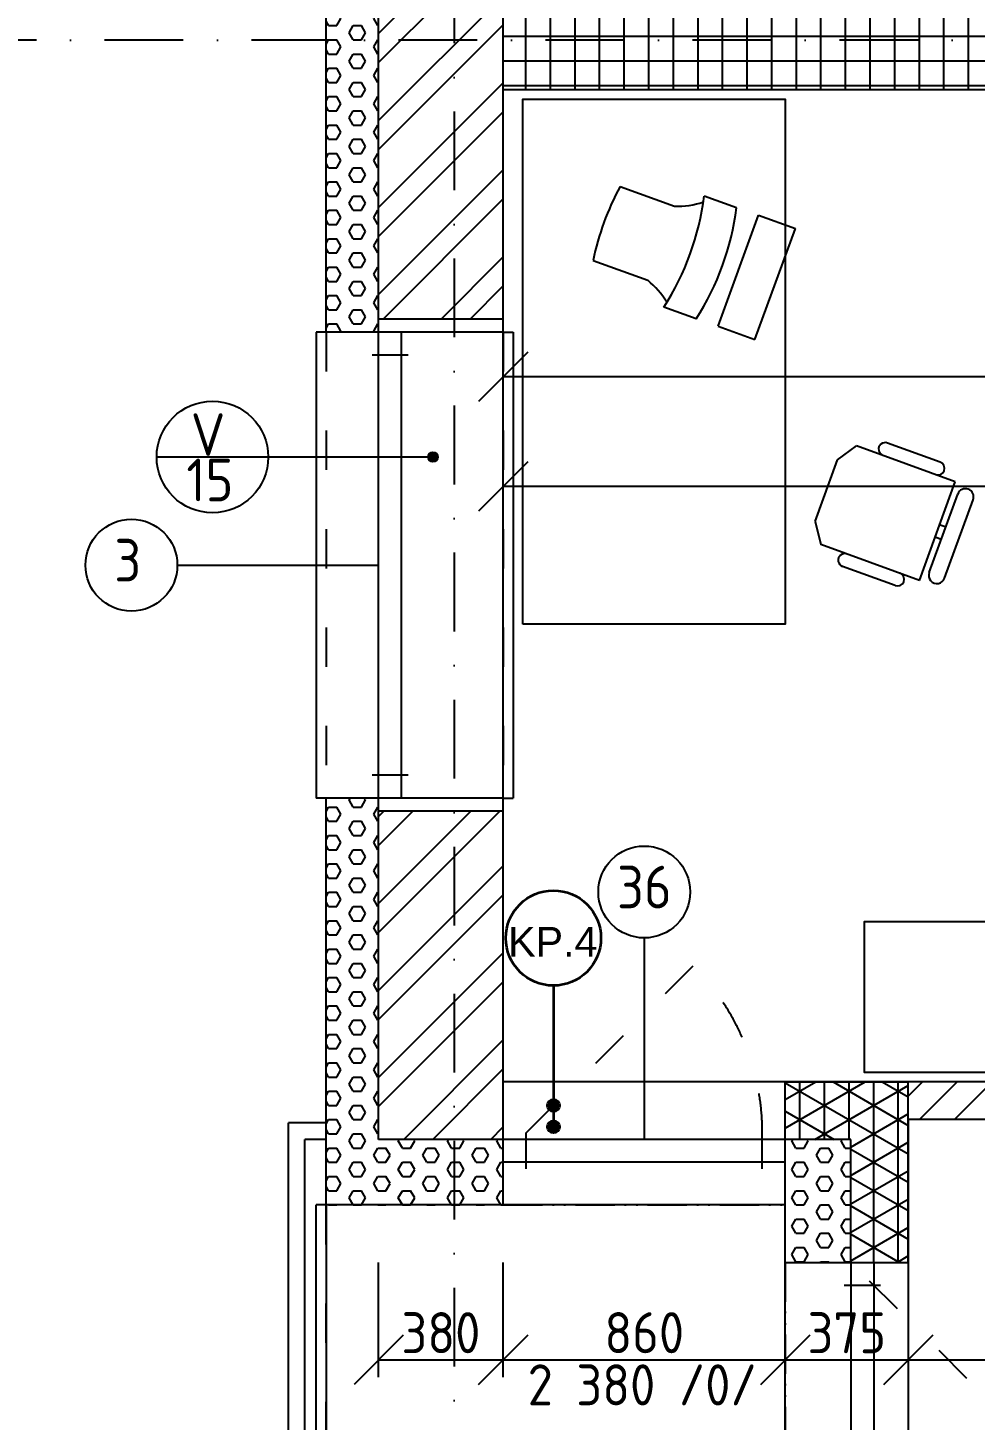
# Model space of a CAD drawing. Extents: x 4511820 to 5180432, y -1526536 to -944957.
# Drawn here: x 5141533 to 5144421, y -1134240 to -1129997 of the extents above; entities that cross this region are included whole.
import ezdxf

# ---------------------------------------------------------------- set-up
doc = ezdxf.new("R2010")
doc.units = 0
doc.header["$MEASUREMENT"] = 0
for name, pattern in [('ACAD_ISO03W100', [30, 12, -18]), ('ACAD_ISO12W100', [22, 12, -3, 0.5, -3, 0.5, -3]), ('BODKOCIARKOVANA_3', [5.6, 3, -1.3, 0, -1.3])]:
    doc.linetypes.add(name, pattern=pattern)
doc.layers.get('0').update_dxf_attribs({"linetype": 'CONTINUOUS'})
doc.layers.get('Defpoints').update_dxf_attribs({"color": 61, "linetype": 'CONTINUOUS'})
for name, color, linetype in [('KÓTY', 4, 'CONTINUOUS'), ('MÚRY', 1, 'CONTINUOUS'), ('OKNÁ', 143, 'CONTINUOUS'), ('osi', 253, 'CONTINUOUS'), ('Plochy', 41, 'CONTINUOUS'), ('POZEMOK', 7, 'CONTINUOUS'), ('TENKÁ', 7, 'CONTINUOUS'), ('ZARIADENIE', 47, 'CONTINUOUS'), ('ŠRAFY', 82, 'CONTINUOUS')]:
    doc.layers.add(name, color=color, linetype=linetype)
doc.layers.add('preklady', color=74, linetype='CONTINUOUS', lineweight=35)
doc.styles.add('ARIAL', font='arial.ttf')
doc.styles.add('STYLE1', font='isocp.shx')
doc.dimstyles.new('STANDARD-50', dxfattribs={"dimtxt": 125, "dimasz": 150, "dimexe": 10, "dimexo": 200, "dimgap": 20, "dimtad": 1, "dimdsep": 46, "dimlunit": 6, "dimtxsty": 'STYLE1', "dimblk1": 'OBLIQUE', "dimblk2": 'OBLIQUE', "dimsah": 1, "dimcen": 2.5, "dimse1": 1, "dimse2": 1, "dimadec": 0, "dimazin": 0, "dimtfac": 1, "dimtmove": 1, "dimatfit": 3, "dimldrblk": 'OBLIQUE', "dimfxl": 1, "dimtolj": 1, "dimtzin": 0, "dimarcsym": 0})
pattern_1 = [(45, (584112, 91563.12), (-132.5825215, 132.5825215), []), (45, (584200.39, 91563.12), (-132.5825215, 132.5825215), [])]

# ---------------------------------------------------------------- blocks, each defined once
blk = doc.blocks.new('_OBLIQUE')
at = {"color": 0, "linetype": 'ByBlock'}
blk.add_line((-0.5, -0.5), (0.5, 0.5), dxfattribs=at)
blk = doc.blocks.new('*D12580')
at = {"layer": 'Defpoints', "color": 0}
for p in [(5142602.5, -1129884.2), (5140068.5, -1130884.2), (5142602.5, -1130884.2)]:
    blk.add_point(p, dxfattribs=at)
at = {"layer": 'KÓTY', "color": 0, "lineweight": -2}
blk.add_line((5140068.5, -1129884.2), (5140068.5, -1130884.2), dxfattribs=at)
at = {"layer": 'KÓTY', "color": 0, "linetype": 'ByBlock', "lineweight": -2, "xscale": 150, "yscale": 150, "zscale": 150}
for p, rotation in [((5140068.5, -1129884.2), 90), ((5140068.5, -1130884.2), 270)]:
    blk.add_blockref('_OBLIQUE', p, dxfattribs=dict(at, rotation=rotation))
at = {"layer": 'KÓTY', "color": 0, "insert": (5139986, -1130384.2), "char_height": 125, "attachment_point": 5, "rotation": 90, "style": 'STYLE1'}
blk.add_mtext('\\A1;1ﾠ000', dxfattribs=at)
blk = doc.blocks.new('*D12581')
at = {"layer": 'Defpoints', "color": 0}
for p in [(5142602.5, -1130884.2), (5140068.5, -1130924.2), (5142602.5, -1130924.2)]:
    blk.add_point(p, dxfattribs=at)
at = {"layer": 'KÓTY', "color": 0, "lineweight": -2}
for p, q in [((5140068.5, -1130884.2), (5140068.5, -1130734.2)), ((5140068.5, -1130884.2), (5140068.5, -1130924.2)), ((5140068.5, -1130924.2), (5140068.5, -1131074.2))]:
    blk.add_line(p, q, dxfattribs=at)
at = {"layer": 'KÓTY', "color": 0, "linetype": 'ByBlock', "lineweight": -2, "xscale": 150, "yscale": 150, "zscale": 150}
for p, rotation in [((5140068.5, -1130884.2), 270), ((5140068.5, -1130924.2), 90)]:
    blk.add_blockref('_OBLIQUE', p, dxfattribs=dict(at, rotation=rotation))
at = {"layer": 'KÓTY', "color": 0, "insert": (5139883.5, -1130853.4), "char_height": 125, "attachment_point": 5, "rotation": 90, "style": 'STYLE1'}
blk.add_mtext('\\A1;40', dxfattribs=at)
blk = doc.blocks.new('*D12582')
at = {"layer": 'Defpoints', "color": 0}
for p in [(5142602.5, -1130924.2), (5140068.5, -1132344.2), (5142602.5, -1132344.2)]:
    blk.add_point(p, dxfattribs=at)
at = {"layer": 'KÓTY', "color": 0, "lineweight": -2}
blk.add_line((5140068.5, -1130924.2), (5140068.5, -1132344.2), dxfattribs=at)
at = {"layer": 'KÓTY', "color": 0, "linetype": 'ByBlock', "lineweight": -2, "xscale": 150, "yscale": 150, "zscale": 150}
for p, rotation in [((5140068.5, -1130924.2), 90), ((5140068.5, -1132344.2), 270)]:
    blk.add_blockref('_OBLIQUE', p, dxfattribs=dict(at, rotation=rotation))
at = {"layer": 'KÓTY', "color": 0, "insert": (5139986, -1131634.2), "char_height": 125, "attachment_point": 5, "rotation": 90, "style": 'STYLE1'}
blk.add_mtext('\\A1;1ﾠ420', dxfattribs=at)
blk = doc.blocks.new('*D12583')
at = {"layer": 'Defpoints', "color": 0}
for p in [(5142602.5, -1132344.2), (5140068.5, -1132384.2), (5142602.5, -1132384.2)]:
    blk.add_point(p, dxfattribs=at)
at = {"layer": 'KÓTY', "color": 0, "lineweight": -2}
blk.add_line((5140068.5, -1132344.2), (5140068.5, -1132384.2), dxfattribs=at)
at = {"layer": 'KÓTY', "color": 0, "linetype": 'ByBlock', "lineweight": -2, "xscale": 150, "yscale": 150, "zscale": 150}
for p, rotation in [((5140068.5, -1132344.2), 90), ((5140068.5, -1132384.2), 270)]:
    blk.add_blockref('_OBLIQUE', p, dxfattribs=dict(at, rotation=rotation))
at = {"layer": 'KÓTY', "color": 0, "insert": (5139883.5, -1132313.4), "char_height": 125, "attachment_point": 5, "rotation": 90, "style": 'STYLE1'}
blk.add_mtext('\\A1;40', dxfattribs=at)
blk = doc.blocks.new('*D12584')
at = {"layer": 'Defpoints', "color": 0}
for p in [(5142602.5, -1132384.2), (5140068.5, -1133384.2), (5142602.5, -1133384.2)]:
    blk.add_point(p, dxfattribs=at)
at = {"layer": 'KÓTY', "color": 0, "lineweight": -2}
blk.add_line((5140068.5, -1132384.2), (5140068.5, -1133384.2), dxfattribs=at)
at = {"layer": 'KÓTY', "color": 0, "linetype": 'ByBlock', "lineweight": -2, "xscale": 150, "yscale": 150, "zscale": 150}
for p, rotation in [((5140068.5, -1132384.2), 90), ((5140068.5, -1133384.2), 270)]:
    blk.add_blockref('_OBLIQUE', p, dxfattribs=dict(at, rotation=rotation))
at = {"layer": 'KÓTY', "color": 0, "insert": (5139986, -1132884.2), "char_height": 125, "attachment_point": 5, "rotation": 90, "style": 'STYLE1'}
blk.add_mtext('\\A1;1ﾠ000', dxfattribs=at)
blk = doc.blocks.new('*D12587')
at = {"layer": 'Defpoints', "color": 0}
for p in [(5144042.5, -1133384.2), (5140068.5, -1133759.2), (5144030, -1133759.2)]:
    blk.add_point(p, dxfattribs=at)
at = {"layer": 'KÓTY', "color": 0, "lineweight": -2}
blk.add_line((5140068.5, -1133384.2), (5140068.5, -1133759.2), dxfattribs=at)
at = {"layer": 'KÓTY', "color": 0, "linetype": 'ByBlock', "lineweight": -2, "xscale": 150, "yscale": 150, "zscale": 150}
for p, rotation in [((5140068.5, -1133384.2), 90), ((5140068.5, -1133759.2), 270)]:
    blk.add_blockref('_OBLIQUE', p, dxfattribs=dict(at, rotation=rotation))
at = {"layer": 'KÓTY', "color": 0, "insert": (5139986, -1133571.7), "char_height": 125, "attachment_point": 5, "rotation": 90, "style": 'STYLE1'}
blk.add_mtext('\\A1;375', dxfattribs=at)
blk = doc.blocks.new('*D12588')
at = {"layer": 'Defpoints', "color": 0}
for p in [(5143842.5, -1133759.2), (5140068.5, -1135739.2), (5143842.5, -1135739.2)]:
    blk.add_point(p, dxfattribs=at)
at = {"layer": 'KÓTY', "color": 0, "lineweight": -2}
blk.add_line((5140068.5, -1133759.2), (5140068.5, -1135739.2), dxfattribs=at)
at = {"layer": 'KÓTY', "color": 0, "linetype": 'ByBlock', "lineweight": -2, "xscale": 150, "yscale": 150, "zscale": 150}
for p, rotation in [((5140068.5, -1133759.2), 90), ((5140068.5, -1135739.2), 270)]:
    blk.add_blockref('_OBLIQUE', p, dxfattribs=dict(at, rotation=rotation))
at = {"layer": 'KÓTY', "color": 0, "insert": (5139986, -1134749.2), "char_height": 125, "attachment_point": 5, "rotation": 90, "style": 'STYLE1'}
blk.add_mtext('\\A1;1ﾠ980', dxfattribs=at)
blk = doc.blocks.new('*D12590')
at = {"layer": 'Defpoints', "color": 0}
for p in [(5139082.5, -1123844.2), (5139368.5, -1136554.2), (5142092.5, -1136554.2)]:
    blk.add_point(p, dxfattribs=at)
at = {"layer": 'KÓTY', "color": 0, "lineweight": -2}
blk.add_line((5139368.5, -1123844.2), (5139368.5, -1136554.2), dxfattribs=at)
at = {"layer": 'KÓTY', "color": 0, "linetype": 'ByBlock', "lineweight": -2, "xscale": 150, "yscale": 150, "zscale": 150}
for p, rotation in [((5139368.5, -1123844.2), 90), ((5139368.5, -1136554.2), 270)]:
    blk.add_blockref('_OBLIQUE', p, dxfattribs=dict(at, rotation=rotation))
at = {"layer": 'KÓTY', "color": 0, "insert": (5139286, -1130199.2), "char_height": 125, "attachment_point": 5, "rotation": 90, "style": 'STYLE1'}
blk.add_mtext('\\A1;12ﾠ710', dxfattribs=at)
blk = doc.blocks.new('*D12593')
at = {"layer": 'Defpoints', "color": 0}
for p in [(5142602.5, -1129884.2), (5139718.5, -1133384.2), (5142602.5, -1133384.2)]:
    blk.add_point(p, dxfattribs=at)
at = {"layer": 'KÓTY', "color": 0, "lineweight": -2}
blk.add_line((5139718.5, -1129884.2), (5139718.5, -1133384.2), dxfattribs=at)
at = {"layer": 'KÓTY', "color": 0, "linetype": 'ByBlock', "lineweight": -2, "xscale": 150, "yscale": 150, "zscale": 150}
for p, rotation in [((5139718.5, -1129884.2), 90), ((5139718.5, -1133384.2), 270)]:
    blk.add_blockref('_OBLIQUE', p, dxfattribs=dict(at, rotation=rotation))
at = {"layer": 'KÓTY', "color": 0, "insert": (5139636, -1131634.2), "char_height": 125, "attachment_point": 5, "rotation": 90, "style": 'STYLE1'}
blk.add_mtext('\\A1;3ﾠ500', dxfattribs=at)
blk = doc.blocks.new('*D12594')
at = {"layer": 'Defpoints', "color": 0}
for p in [(5142602.5, -1133384.2), (5139718.5, -1136304.2), (5142602.5, -1136304.2)]:
    blk.add_point(p, dxfattribs=at)
at = {"layer": 'KÓTY', "color": 0, "lineweight": -2}
blk.add_line((5139718.5, -1133384.2), (5139718.5, -1136304.2), dxfattribs=at)
at = {"layer": 'KÓTY', "color": 0, "linetype": 'ByBlock', "lineweight": -2, "xscale": 150, "yscale": 150, "zscale": 150}
for p, rotation in [((5139718.5, -1133384.2), 90), ((5139718.5, -1136304.2), 270)]:
    blk.add_blockref('_OBLIQUE', p, dxfattribs=dict(at, rotation=rotation))
at = {"layer": 'KÓTY', "color": 0, "insert": (5139636, -1134844.2), "char_height": 125, "attachment_point": 5, "rotation": 90, "style": 'STYLE1'}
blk.add_mtext('\\A1;2ﾠ920', dxfattribs=at)
blk = doc.blocks.new('*D18253')
at = {"layer": 'Defpoints', "color": 0}
for p in [(5148272.5, -1130184.2), (5142982.5, -1130554.2), (5142982.5, -1131060)]:
    blk.add_point(p, dxfattribs=at)
at = {"layer": 'KÓTY', "color": 0, "lineweight": -2}
blk.add_line((5148272.5, -1131060), (5142982.5, -1131060), dxfattribs=at)
at = {"layer": 'KÓTY', "color": 0, "linetype": 'ByBlock', "lineweight": -2, "xscale": 150, "yscale": 150, "zscale": 150, "rotation": 180}
blk.add_blockref('_OBLIQUE', (5142982.5, -1131060), dxfattribs=at)
at = {"layer": 'KÓTY', "color": 0, "linetype": 'ByBlock', "lineweight": -2, "xscale": 150, "yscale": 150, "zscale": 150}
blk.add_blockref('_OBLIQUE', (5148272.5, -1131060), dxfattribs=at)
at = {"layer": 'KÓTY', "color": 0, "insert": (5145627.5, -1130977.5), "char_height": 125, "attachment_point": 5, "style": 'STYLE1'}
blk.add_mtext('\\A1;5ﾠ290', dxfattribs=at)
blk = doc.blocks.new('*D18268')
at = {"layer": 'Defpoints', "color": 0}
for p in [(5142602.5, -1133384.2), (5142982.5, -1133384.2), (5142982.5, -1134056)]:
    blk.add_point(p, dxfattribs=at)
at = {"layer": 'KÓTY', "color": 0, "lineweight": -2}
blk.add_line((5142602.5, -1134056), (5142982.5, -1134056), dxfattribs=at)
at = {"layer": 'KÓTY', "color": 0, "linetype": 'ByBlock', "lineweight": -2, "xscale": 150, "yscale": 150, "zscale": 150, "rotation": 180}
blk.add_blockref('_OBLIQUE', (5142602.5, -1134056), dxfattribs=at)
at = {"layer": 'KÓTY', "color": 0, "linetype": 'ByBlock', "lineweight": -2, "xscale": 150, "yscale": 150, "zscale": 150}
blk.add_blockref('_OBLIQUE', (5142982.5, -1134056), dxfattribs=at)
at = {"layer": 'KÓTY', "color": 0, "insert": (5142792.5, -1133973.5), "char_height": 125, "attachment_point": 5, "style": 'STYLE1'}
blk.add_mtext('\\A1;380', dxfattribs=at)
blk = doc.blocks.new('*D18269')
at = {"layer": 'Defpoints', "color": 0}
for p in [(5142982.5, -1133584.2), (5143842.5, -1133584.2), (5143842.5, -1134056)]:
    blk.add_point(p, dxfattribs=at)
at = {"layer": 'KÓTY', "color": 0, "lineweight": -2}
blk.add_line((5142982.5, -1134056), (5143842.5, -1134056), dxfattribs=at)
at = {"layer": 'KÓTY', "color": 0, "linetype": 'ByBlock', "lineweight": -2, "xscale": 150, "yscale": 150, "zscale": 150, "rotation": 180}
blk.add_blockref('_OBLIQUE', (5142982.5, -1134056), dxfattribs=at)
at = {"layer": 'KÓTY', "color": 0, "linetype": 'ByBlock', "lineweight": -2, "xscale": 150, "yscale": 150, "zscale": 150}
blk.add_blockref('_OBLIQUE', (5143842.5, -1134056), dxfattribs=at)
at = {"layer": 'KÓTY', "color": 0, "insert": (5143412.5, -1133973.5), "char_height": 125, "attachment_point": 5, "style": 'STYLE1'}
blk.add_mtext('\\A1;860', dxfattribs=at)
blk = doc.blocks.new('*D18270')
at = {"layer": 'Defpoints', "color": 0}
for p in [(5143842.5, -1133584.2), (5144217.5, -1133759.2), (5144217.5, -1134056)]:
    blk.add_point(p, dxfattribs=at)
at = {"layer": 'KÓTY', "color": 0, "lineweight": -2}
blk.add_line((5143842.5, -1134056), (5144217.5, -1134056), dxfattribs=at)
at = {"layer": 'KÓTY', "color": 0, "linetype": 'ByBlock', "lineweight": -2, "xscale": 150, "yscale": 150, "zscale": 150, "rotation": 180}
blk.add_blockref('_OBLIQUE', (5143842.5, -1134056), dxfattribs=at)
at = {"layer": 'KÓTY', "color": 0, "linetype": 'ByBlock', "lineweight": -2, "xscale": 150, "yscale": 150, "zscale": 150}
blk.add_blockref('_OBLIQUE', (5144217.5, -1134056), dxfattribs=at)
at = {"layer": 'KÓTY', "color": 0, "insert": (5144030, -1133973.5), "char_height": 125, "attachment_point": 5, "style": 'STYLE1'}
blk.add_mtext('\\A1;375', dxfattribs=at)
blk = doc.blocks.new('*D22003')
at = {"layer": 'Defpoints', "color": 0}
for p in [(5144217.5, -1133324.2), (5146967.5, -1133324.2), (5146967.5, -1134056)]:
    blk.add_point(p, dxfattribs=at)
at = {"layer": 'KÓTY', "color": 0, "lineweight": -2}
blk.add_line((5144217.5, -1134056), (5146967.5, -1134056), dxfattribs=at)
at = {"layer": 'KÓTY', "color": 0, "linetype": 'ByBlock', "lineweight": -2, "xscale": 150, "yscale": 150, "zscale": 150, "rotation": 180}
blk.add_blockref('_OBLIQUE', (5144217.5, -1134056), dxfattribs=at)
at = {"layer": 'KÓTY', "color": 0, "linetype": 'ByBlock', "lineweight": -2, "xscale": 150, "yscale": 150, "zscale": 150}
blk.add_blockref('_OBLIQUE', (5146967.5, -1134056), dxfattribs=at)
at = {"layer": 'KÓTY', "color": 0, "insert": (5145592.5, -1133973.5), "char_height": 125, "attachment_point": 5, "style": 'STYLE1'}
blk.add_mtext('\\A1;2ﾠ750', dxfattribs=at)
blk = doc.blocks.new('*D22012')
at = {"layer": 'Defpoints', "color": 0}
for p in [(5142982.5, -1131394.5), (5146852.5, -1132069.2), (5142982.5, -1133209.2)]:
    blk.add_point(p, dxfattribs=at)
at = {"layer": 'KÓTY', "color": 0, "lineweight": -2}
blk.add_line((5146852.5, -1131394.5), (5142982.5, -1131394.5), dxfattribs=at)
at = {"layer": 'KÓTY', "color": 0, "linetype": 'ByBlock', "lineweight": -2, "xscale": 150, "yscale": 150, "zscale": 150, "rotation": 180}
blk.add_blockref('_OBLIQUE', (5142982.5, -1131394.5), dxfattribs=at)
at = {"layer": 'KÓTY', "color": 0, "linetype": 'ByBlock', "lineweight": -2, "xscale": 150, "yscale": 150, "zscale": 150}
blk.add_blockref('_OBLIQUE', (5146852.5, -1131394.5), dxfattribs=at)
at = {"layer": 'KÓTY', "color": 0, "insert": (5144917.5, -1131312), "char_height": 125, "attachment_point": 5, "style": 'STYLE1'}
blk.add_mtext('\\A1;3ﾠ870', dxfattribs=at)

msp = doc.modelspace()

# ---------------------------------------------------------------- hatches: boundary and pattern name
at = {"layer": 'preklady'}
h = msp.add_hatch(color=256, dxfattribs=at)
h.dxf.hatch_style = 1
h.paths.add_polyline_path([(5143154, -1133281, 1), (5143117, -1133281, 1)])
h = msp.add_hatch(color=256, dxfattribs=at)
h.dxf.hatch_style = 1
h.paths.add_polyline_path([(5143154, -1133346, 1), (5143117, -1133346, 1)])
at = {"layer": 'TENKÁ'}
h = msp.add_hatch(color=256, dxfattribs=at)
h.dxf.hatch_style = 1
h.paths.add_polyline_path([(5142753.315, -1131304.653, 2.41421356), (5142768.315, -1131289.653, 0.41421356)])
at = {"layer": 'ŠRAFY'}
h = msp.add_hatch(dxfattribs=at)
h.set_pattern_fill('HEX', color=256, scale=200)
h.paths.add_polyline_path([(5142442.5, -1129884.191), (5142442.5, -1129934.191), (5142442.5, -1130924.191), (5142602.5, -1130924.191), (5142602.5, -1130884.191), (5142602.5, -1129884.191), (5142982.5, -1129884.191), (5144042.5, -1129884.191), (5144042.5, -1129324.191), (5143842.5, -1129324.191), (5143842.5, -1129437.547), (5143842.5, -1129684.191), (5142442.5, -1129684.191)])
h = msp.add_hatch(dxfattribs=at)
h.set_pattern_fill('ANSI32', color=256, scale=500)
h.set_pattern_definition(pattern_1)
h.paths.add_polyline_path([(5142602.5, -1129884.191), (5142602.5, -1130884.191), (5142982.5, -1130884.191), (5142982.5, -1130184.191), (5142982.5, -1129884.191)])
at = {"layer": 'ŠRAFY', "ltscale": 0.25}
h = msp.add_hatch(dxfattribs=at)
h.set_pattern_fill('ANSI37', color=256, scale=600, angle=45)
h.set_pattern_definition([(90, (-3307273.674, 668852.734), (-75, 1e-14), []), (180, (-3307273.674, 668852.734), (-1e-14, -75), [])])
h.paths.add_polyline_path([(5142982.5, -1130184.191), (5148272.5, -1130184.191), (5148387.5, -1130184.191), (5150612.5, -1130184.191), (5150637.5, -1130184.191), (5150752.5, -1130184.191), (5151752.5, -1130184.191), (5151867.5, -1130184.191), (5152437.5, -1130184.191), (5152467.5, -1130184.191), (5155902.5, -1130184.191), (5155902.5, -1129884.191), (5152117.5, -1129884.191), (5152087.5, -1129884.191), (5151517.5, -1129884.191), (5151402.5, -1129884.191), (5149177.5, -1129884.191), (5149152.5, -1129884.191), (5149037.5, -1129884.191), (5147287.5, -1129884.191), (5147172.5, -1129884.191), (5146572.5, -1129884.191), (5145972.5, -1129884.191), (5145372.5, -1129884.191), (5144217.5, -1129884.191), (5144042.5, -1129884.191), (5142982.5, -1129884.191)])
at = {"layer": 'ŠRAFY'}
h = msp.add_hatch(dxfattribs=at)
h.set_pattern_fill('HEX', color=256, scale=200)
h.paths.add_polyline_path([(5142602.5, -1133384.191), (5142602.5, -1132384.191), (5142602.5, -1132344.191), (5142442.5, -1132344.191), (5142442.5, -1133334.191), (5142442.5, -1133384.191), (5142442.5, -1133584.191), (5142982.5, -1133584.191), (5142982.5, -1133454.191), (5142982.5, -1133384.191)])
h = msp.add_hatch(dxfattribs=at)
h.set_pattern_fill('ANSI32', color=256, scale=500)
h.set_pattern_definition(pattern_1)
h.paths.add_polyline_path([(5142982.5, -1133209.191), (5142982.5, -1132384.191), (5142602.5, -1132384.191), (5142602.5, -1133384.191), (5142982.5, -1133384.191)])
at = {"layer": 'ŠRAFY', "ltscale": 0.25}
h = msp.add_hatch(dxfattribs=at)
h.set_pattern_fill('NET3', color=256, scale=600, angle=90)
h.set_pattern_definition([(90, (584112, 0), (-75, 5e-15), []), (150, (584112, 0), (-37.5, -64.9519053), []), (210, (584112, 0), (37.5, -64.9519053), [])])
h.paths.add_polyline_path([(5143842.5, -1133384.191), (5144042.5, -1133384.191), (5144042.5, -1133759.191), (5144217.5, -1133759.191), (5144217.5, -1133324.191), (5144217.5, -1133209.191), (5143842.5, -1133209.191)])
h = msp.add_hatch(dxfattribs=at)
h.set_pattern_fill('ANSI31', color=256, scale=600, style=0)
h.set_pattern_definition([(45, (515270.5, 303822), (-53.0330086, 53.0330086), [])])
h.paths.add_polyline_path([(5144217.5, -1133324.191), (5144217.5, -1133209.191), (5146967.5, -1133209.191), (5146967.5, -1133324.191)])
at = {"layer": 'ŠRAFY'}
h = msp.add_hatch(dxfattribs=at)
h.set_pattern_fill('HEX', color=256, scale=200)
h.paths.add_polyline_path([(5143842.5, -1133454.191), (5143842.5, -1133584.191), (5143842.5, -1133759.191), (5144042.5, -1133759.191), (5144042.5, -1133384.191), (5143842.5, -1133384.191)])

# ---------------------------------------------------------------- linework, layer by layer
at = {"layer": 'KÓTY', "ltscale": 25}
for p, q in [((5142602.5, -1134109.403), (5142602.5, -1133759.403)), ((5142982.5, -1134109.403), (5142982.5, -1133759.403))]:
    msp.add_line(p, q, dxfattribs=at)
at = {"layer": 'MÚRY'}
for p, q in [((5142442.5, -1130924.191), (5142442.5, -1129684.191)), ((5142982.5, -1130184.191), (5148272.5, -1130184.191)), ((5142982.5, -1130924.191), (5142982.5, -1130184.191)), ((5142982.5, -1130924.191), (5142442.5, -1130924.191)), ((5142442.5, -1133584.191), (5142442.5, -1132344.191)), ((5142982.5, -1132344.191), (5142442.5, -1132344.191)), ((5142982.5, -1133584.191), (5142982.5, -1132344.191)), ((5143842.5, -1133759.191), (5143842.5, -1133209.191)), ((5143842.5, -1133209.191), (5144217.5, -1133209.191)), ((5146852.5, -1133209.191), (5144217.5, -1133209.191)), ((5144217.5, -1133759.191), (5144217.5, -1133324.191)), ((5146967.5, -1133324.191), (5144217.5, -1133324.191)), ((5142982.5, -1133584.191), (5142442.5, -1133584.191)), ((5143842.5, -1133759.191), (5144217.5, -1133759.191))]:
    msp.add_line(p, q, dxfattribs=at)
at = {"layer": 'OKNÁ', "ltscale": 0.25}
for p, q in [((5142602.5, -1132344.191), (5142602.5, -1130924.191)), ((5142672.5, -1132344.191), (5142672.5, -1130924.191)), ((5142692.5, -1130994.191), (5142582.5, -1130994.191)), ((5142692.5, -1130994.191), (5142582.5, -1130994.191)), ((5141988.646, -1131634.191), (5142602.5, -1131634.191)), ((5142692.5, -1132274.191), (5142582.5, -1132274.191)), ((5142692.5, -1132274.191), (5142582.5, -1132274.191)), ((5143412.5, -1132770.338), (5143412.5, -1133384.191)), ((5143842.5, -1133384.191), (5142982.5, -1133384.191)), ((5143052.5, -1133474.191), (5143052.5, -1133364.191)), ((5143772.5, -1133474.191), (5143772.5, -1133364.191)), ((5143842.5, -1133454.191), (5142982.5, -1133454.191)), ((5144042.5, -1133759.191), (5144042.5, -1135739.191)), ((5144112.5, -1133759.191), (5144112.5, -1135739.191)), ((5144132.5, -1133829.191), (5144022.5, -1133829.191))]:
    msp.add_line(p, q, dxfattribs=at)
at = {"layer": 'OKNÁ', "linetype": 'ACAD_ISO03W100', "ltscale": 10}
for p, q in [((5143052.5, -1133364.191), (5143561.617, -1132855.075)), ((5144098.358, -1133815.049), (5144678.185, -1134394.877))]:
    msp.add_line(p, q, dxfattribs=at)
at = {"layer": 'OKNÁ', "ltscale": 0.25}
for centre in [(5141848.646, -1131634.191), (5143412.5, -1132630.338)]:
    msp.add_circle(centre, 140, dxfattribs=at)
at = {"layer": 'OKNÁ', "linetype": 'ACAD_ISO03W100', "ltscale": 10}
msp.add_arc((5143052.5, -1133364.191), 720, 0, 45, dxfattribs=at)
at = {"layer": 'osi', "linetype": 'BODKOCIARKOVANA_3', "ltscale": 80}
for p, q in [((5142832.5, -1109191.097), (5142832.5, -1141119)), ((5157242.5, -1130034.191), (5093572.5, -1130034.191))]:
    msp.add_line(p, q, dxfattribs=at)
at = {"layer": 'Plochy'}
for points in [[(5146852.5, -1133209.191), (5142982.5, -1133209.191), (5142982.5, -1130184.191), (5148272.5, -1130184.191), (5148272.5, -1132069.191), (5146852.5, -1132069.191)], [(5150062.5, -1133324.191), (5149312.5, -1133324.191), (5149312.5, -1132184.191), (5146967.5, -1132184.191), (5146967.5, -1133324.191), (5144217.5, -1133324.191), (5144217.5, -1136304.191), (5150062.5, -1136304.191)], [(5143842.5, -1133584.191), (5142442.5, -1133584.191), (5142442.5, -1136104.191), (5143842.5, -1136104.191)]]:
    msp.add_lwpolyline(points, close=True, dxfattribs=at)
at = {"layer": 'POZEMOK'}
for p, q in [((5142327.5, -1136354.191), (5142327.5, -1133334.191)), ((5142442.5, -1133334.191), (5142327.5, -1133334.191)), ((5142377.5, -1136304.191), (5142377.5, -1133384.191)), ((5142442.5, -1133384.191), (5142377.5, -1133384.191))]:
    msp.add_line(p, q, dxfattribs=at)
at = {"layer": 'preklady'}
msp.add_line((5143135.5, -1132915.691), (5143135.5, -1133327.5), dxfattribs=at)
at = {"layer": 'preklady', "ltscale": 0.25}
msp.add_circle((5143135.5, -1132770.691), 145, dxfattribs=at)
at = {"layer": 'preklady'}
for centre in [(5143135.5, -1133281), (5143135.5, -1133346)]:
    msp.add_circle(centre, 18.5, dxfattribs=at)
at = {"layer": 'TENKÁ'}
for p, q in [((5142602.5, -1130924.191), (5142602.5, -1129884.191)), ((5142982.5, -1130184.191), (5142982.5, -1129884.191)), ((5142982.5, -1130884.191), (5142602.5, -1130884.191)), ((5142602.5, -1133384.191), (5142602.5, -1132344.191)), ((5142982.5, -1132384.191), (5142602.5, -1132384.191)), ((5144217.5, -1133324.191), (5144217.5, -1133209.191)), ((5142982.5, -1133384.191), (5142602.5, -1133384.191)), ((5144042.5, -1133384.191), (5143842.5, -1133384.191)), ((5144042.5, -1133759.191), (5144042.5, -1133384.191))]:
    msp.add_line(p, q, dxfattribs=at)
at = {"layer": 'TENKÁ', "ltscale": 0.25}
for p, q in [((5142412.5, -1130924.191), (5142412.5, -1132344.191)), ((5142442.5, -1130924.191), (5142412.5, -1130924.191)), ((5142982.5, -1130924.191), (5143012.5, -1130924.191)), ((5143012.5, -1130924.191), (5143012.5, -1132344.191)), ((5142265.912, -1131304.653), (5141925.912, -1131304.653)), ((5142768.315, -1131304.653), (5142265.912, -1131304.653)), ((5142442.5, -1132344.191), (5142412.5, -1132344.191)), ((5142982.5, -1132344.191), (5143012.5, -1132344.191)), ((5142442.5, -1133584.191), (5142412.5, -1133584.191)), ((5142412.5, -1136104.191), (5142412.5, -1133584.191))]:
    msp.add_line(p, q, dxfattribs=at)
at = {"layer": 'TENKÁ', "linetype": 'ACAD_ISO03W100', "ltscale": 10}
for p, q in [((5142442.5, -1130924.191), (5142442.5, -1132344.191)), ((5142982.5, -1130924.191), (5142982.5, -1132344.191)), ((5142442.5, -1136104.191), (5142442.5, -1133584.191))]:
    msp.add_line(p, q, dxfattribs=at)
at = {"layer": 'TENKÁ', "linetype": 'ACAD_ISO12W100', "ltscale": 10}
for p, q in [((5143842.5, -1133209.191), (5142982.5, -1133209.191)), ((5142982.5, -1133584.191), (5143842.5, -1133584.191)), ((5143842.5, -1133759.191), (5143842.5, -1135739.191)), ((5144217.5, -1133759.191), (5144217.5, -1135739.191))]:
    msp.add_line(p, q, dxfattribs=at)
at = {"layer": 'TENKÁ', "ltscale": 0.25}
msp.add_circle((5142095.912, -1131304.653), 170, dxfattribs=at)
at = {"layer": 'TENKÁ'}
msp.add_circle((5142768.315, -1131304.653), 15, dxfattribs=at)
at = {"layer": 'ZARIADENIE', "color": 8, "ltscale": 0.25}
for p, q in [((5143338.784, -1130480.086), (5143505.061, -1130540.606)), ((5143693.798, -1130545.45), (5143595.329, -1130509.61)), ((5143637.349, -1130905.807), (5143760.477, -1130567.518)), ((5143760.477, -1130567.518), (5143873.24, -1130608.56)), ((5143750.112, -1130946.849), (5143873.24, -1130608.56)), ((5143256.699, -1130705.612), (5143422.976, -1130766.132)), ((5143570.671, -1130883.739), (5143472.202, -1130847.899)), ((5143637.349, -1130905.807), (5143750.112, -1130946.849))]:
    msp.add_line(p, q, dxfattribs=at)
at = {"layer": 'ZARIADENIE', "color": 33, "ltscale": 0.25}
for p, q in [((5144002.014, -1131313.226), (5144060.123, -1131270.525)), ((5144360.825, -1131379.972), (5144060.123, -1131270.525)), ((5144314.777, -1131320.644), (5144153.817, -1131262.06)), ((5143933.61, -1131501.164), (5144002.014, -1131313.226)), ((5144251.378, -1131680.673), (5144360.825, -1131379.972)), ((5144281.388, -1131656.698), (5144368.403, -1131417.627)), ((5144328.373, -1131673.799), (5144415.387, -1131434.728)), ((5143933.61, -1131501.164), (5143950.677, -1131571.227)), ((5144331.736, -1131518.369), (5144312.942, -1131511.529)), ((5144318.055, -1131555.957), (5144299.261, -1131549.116)), ((5144251.378, -1131680.673), (5143950.677, -1131571.227)), ((5144177.969, -1131696.522), (5144017.009, -1131637.937))]:
    msp.add_line(p, q, dxfattribs=at)
at = {"layer": 'ZARIADENIE'}
msp.add_lwpolyline([(5143042.5, -1131814.191), (5143042.5, -1130214.191), (5143842.5, -1130214.191), (5143842.5, -1131814.191)], close=True, dxfattribs=at)
at = {"layer": 'ZARIADENIE', "color": 45, "ltscale": 0.25}
msp.add_lwpolyline([(5145682.5, -1132721.424), (5144082.5, -1132721.424), (5144082.5, -1133179.191), (5145682.5, -1133179.191)], close=True, dxfattribs=at)
at = {"layer": 'ZARIADENIE', "color": 8, "ltscale": 0.25}
for centre, radius, start, end in [((5144059.994, -1130870.286), 820, 151.585032, 168.414968), ((5142782.012, -1130405.139), 820, 327.319617, 352.680384), ((5143509.234, -1130270.459), 270.179, 269.115037, 288.028098), ((5142880.48, -1130440.978), 820, 327.319617, 352.680384), ((5143252.526, -1130975.759), 270.179, 31.971902, 50.884963)]:
    msp.add_arc(centre, radius, start, end, dxfattribs=at)
at = {"layer": 'ZARIADENIE', "color": 33, "ltscale": 0.25}
for centre, radius, start, end in [((5144146.977, -1131280.854), 20, 70, 250), ((5144307.937, -1131339.438), 20, 250, 70), ((5144391.895, -1131426.178), 25, 340, 160), ((5144023.85, -1131619.143), 20, 70, 250), ((5144184.81, -1131677.728), 20, 250, 70), ((5144304.88, -1131665.249), 25, 160, 340)]:
    msp.add_arc(centre, radius, start, end, dxfattribs=at)

# ---------------------------------------------------------------- texts
at = {"layer": 'KÓTY', "insert": (5143406.578, -1134132.5), "char_height": 125, "attachment_point": 5, "style": 'STYLE1'}
msp.add_mtext('\\A1;2 380 /0/', dxfattribs=at)
at = {"layer": 'preklady', "linetype": 'Continuous', "lineweight": 20, "style": 'ARIAL'}
msp.add_text('KP.4', height=90, dxfattribs=at).set_placement((5142997.236, -1132826.948))
at = {"layer": 'TENKÁ', "style": 'STYLE1'}
for s, p in [('V', (5142029.882, -1131301.153)), ('15', (5142016.382, -1131439.79)), ('3', (5141796.616, -1131684.191)), ('36', (5143329.47, -1132680.338))]:
    msp.add_text(s, height=130, dxfattribs=at).set_placement(p)

# ---------------------------------------------------------------- dimensions: what is measured, and where the dimension line sits
at = {"layer": 'KÓTY'}
for base, p1, p2, picture, middle in [((5139368.5, -1136554.191), (5139082.5, -1123844.191), (5142092.5, -1136554.191), '*D12590', (5139285.957, -1130199.191)), ((5139718.5, -1133384.191), (5142602.5, -1129884.191), (5142602.5, -1133384.191), '*D12593', (5139635.957, -1131634.191)), ((5140068.5, -1130884.191), (5142602.5, -1129884.191), (5142602.5, -1130884.191), '*D12580', (5139985.957, -1130384.191)), ((5140068.5, -1130924.191), (5142602.5, -1130884.191), (5142602.5, -1130924.191), '*D12581', (5139883.5, -1130853.441)), ((5140068.5, -1132344.191), (5142602.5, -1130924.191), (5142602.5, -1132344.191), '*D12582', (5139985.957, -1131634.191)), ((5140068.5, -1132384.191), (5142602.5, -1132344.191), (5142602.5, -1132384.191), '*D12583', (5139883.5, -1132313.441)), ((5140068.5, -1133384.191), (5142602.5, -1132384.191), (5142602.5, -1133384.191), '*D12584', (5139985.957, -1132884.191)), ((5139718.5, -1136304.191), (5142602.5, -1133384.191), (5142602.5, -1136304.191), '*D12594', (5139635.957, -1134844.191)), ((5140068.5, -1133759.191), (5144042.5, -1133384.191), (5144030, -1133759.191), '*D12587', (5139986, -1133571.691)), ((5140068.5, -1135739.191), (5143842.5, -1133759.191), (5143842.5, -1135739.191), '*D12588', (5139985.957, -1134749.191))]:
    dim = msp.add_linear_dim(base=base, p1=p1, p2=p2, angle=90, dimstyle='STANDARD-50', dxfattribs=at)
    dim.commit()
    dim.dimension.update_dxf_attribs({"geometry": picture, "text_midpoint": middle})
for base, p1, p2, picture, middle in [((5142982.5, -1131060), (5148272.5, -1130184.191), (5142982.5, -1130554.191), '*D18253', (5145627.5, -1130977.457)), ((5142982.5, -1134056), (5142602.5, -1133384.191), (5142982.5, -1133384.191), '*D18268', (5142792.5, -1133973.5)), ((5143842.5, -1134056), (5142982.5, -1133584.191), (5143842.5, -1133584.191), '*D18269', (5143412.5, -1133973.5)), ((5144217.5, -1134056), (5143842.5, -1133584.191), (5144217.5, -1133759.191), '*D18270', (5144030, -1133973.5))]:
    dim = msp.add_linear_dim(base=base, p1=p1, p2=p2, dimstyle='STANDARD-50', dxfattribs=at)
    dim.commit()
    dim.dimension.update_dxf_attribs({"geometry": picture, "text_midpoint": middle})
for base, p1, p2, picture, middle in [((5142982.5, -1131394.5), (5146852.5, -1132069.191), (5142982.5, -1133209.191), '*D22012', (5144917.5, -1131311.957)), ((5146967.5, -1134056), (5144217.5, -1133324.191), (5146967.5, -1133324.191), '*D22003', (5145592.5, -1133973.457))]:
    dim = msp.add_linear_dim(base=base, p1=p1, p2=p2, dimstyle='STANDARD-50', override={"dimtxsty": 'STYLE1', "dimldrblk": 'OBLIQUE'}, dxfattribs=at)
    dim.commit()
    dim.dimension.update_dxf_attribs({"geometry": picture, "text_midpoint": middle})

doc.saveas('drawing.dxf')
